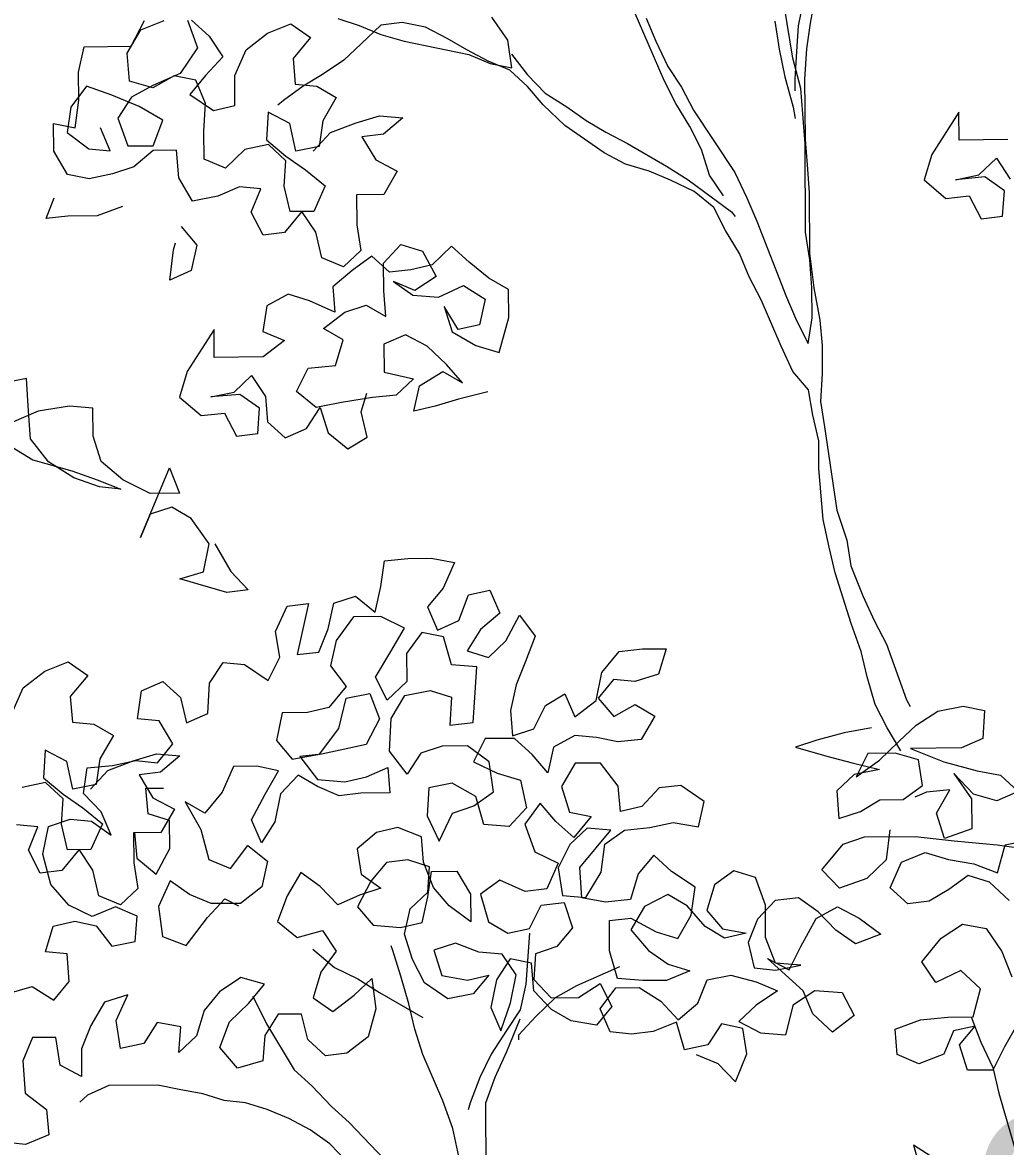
# Model space of a CAD drawing. Header units: millimetres. Extents: x 318905 to 439572, y -5133 to 105868.
# Drawn here: x 387636 to 388589, y 3398 to 4488 of the extents above; entities that cross this region are included whole.
import ezdxf

# ---------------------------------------------------------------- set-up
doc = ezdxf.new("R2010")
doc.units = ezdxf.units.MM
doc.header["$MEASUREMENT"] = 0
doc.layers.add('0_Stylo_No__98', color=154, linetype='Continuous', lineweight=0)
doc.layers.add('INTI_Agencement_Stylo_No__102', color=7, linetype='Continuous', lineweight=0, true_color=0xcccccc)
doc.styles.add('STYLE_GENERE_3', font='')
doc.styles.get('STYLE_GENERE_3').set_extended_font_data('Arial')

# ---------------------------------------------------------------- blocks, each defined once
blk = doc.blocks.new('arbre6[3]', base_point=(388660.4, -726.1))
at = {"layer": 'INTI_Agencement_Stylo_No__102', "linetype": 'Continuous'}
for p, q in [((388393.5, 4511.6), (388388, 4484.6)), ((388404.8, 4516.2), (388399.4, 4487)), ((388382.6, 4453.1), (388374.7, 4502.5)), ((387741.2, 4464.8), (387754.3, 4489.6)), ((387750.6, 4480.6), (387773.2, 4489.8)), ((387795.9, 4490), (387805.5, 4463.2)), ((387799.7, 4490.1), (387816.8, 4474.5)), ((387941.6, 4491.5), (387962.4, 4484.9)), ((388106.3, 4470.6), (388091, 4492.9)), ((388257.9, 4431.6), (388229, 4498.8)), ((388240.4, 4492.1), (388250, 4469.8)), ((387737.5, 4458), (387750.6, 4480.6)), ((387873.5, 4477.3), (387896.2, 4486.5)), ((387896.2, 4486.5), (387915.2, 4473.2)), ((387962.4, 4484.9), (387983.3, 4476.1)), ((387983.2, 4485.1), (387964.4, 4467)), ((388004, 4487.6), (387983.2, 4485.1)), ((388026.7, 4483.3), (388004, 4487.6)), ((388047.6, 4472.3), (388026.7, 4483.3)), ((388365.3, 4488.9), (388369.3, 4461.9)), ((388388, 4484.6), (388386.3, 4459.8)), ((388399.4, 4487), (388395.8, 4462.2)), ((387816.8, 4474.5), (387830.2, 4454.4)), ((387852.9, 4461.4), (387873.5, 4477.3)), ((387915.2, 4473.2), (387898.3, 4452.8)), ((387983.3, 4476.1), (388006, 4469.6)), ((388006, 4469.6), (388068.5, 4456.7)), ((388066.6, 4461.2), (388047.6, 4472.3)), ((388110.2, 4443.7), (388106.3, 4470.6)), ((388250, 4469.8), (388261.6, 4445.1)), ((387690.3, 4439.5), (387695.8, 4464.3)), ((387695.8, 4464.3), (387741.2, 4464.8)), ((387739.6, 4431), (387737.5, 4458)), ((387805.5, 4463.2), (387788.7, 4438.3)), ((387841.7, 4436.5), (387852.9, 4461.4)), ((387964.4, 4467), (387947.5, 4451.1)), ((388087.5, 4450.2), (388066.6, 4461.2)), ((388068.5, 4456.7), (388089.4, 4447.9)), ((388110.1, 4457.1), (388125.4, 4437.1)), ((388369.3, 4461.9), (388375.1, 4435)), ((388386.3, 4459.8), (388384.6, 4432.8)), ((388395.8, 4462.2), (388394.1, 4432.9)), ((387830.2, 4454.4), (387813.3, 4436.3)), ((387898.3, 4452.8), (387900.4, 4428.1)), ((387947.5, 4451.1), (387926.8, 4437.4)), ((388108.4, 4441.4), (388087.5, 4450.2)), ((388089.4, 4447.9), (388110.2, 4443.7)), ((388390.3, 4423.9), (388382.6, 4453.1)), ((387690.5, 4412.6), (387690.3, 4439.5)), ((387788.7, 4438.3), (387762.3, 4426.8)), ((387783, 4436), (387762.3, 4424.5)), ((387803.9, 4431.7), (387783, 4436)), ((387813.3, 4436.3), (387798.3, 4418.1)), ((387841.9, 4407.3), (387841.7, 4436.5)), ((387926.8, 4437.4), (387908, 4425.9)), ((388125.5, 4425.8), (388108.4, 4441.4)), ((388125.4, 4437.1), (388142.6, 4419.2)), ((388261.6, 4445.1), (388274.9, 4425)), ((388375.1, 4435), (388382.9, 4405.8)), ((387698, 4426.1), (387683, 4405.7)), ((387722.6, 4417.4), (387698, 4426.1)), ((387762.3, 4424.5), (387739.6, 4431)), ((387762.3, 4426.8), (387741.6, 4415.3)), ((387813.5, 4409.3), (387803.9, 4431.7)), ((387908, 4425.9), (387889.1, 4412.3)), ((387900.4, 4428.1), (387921.2, 4426.1)), ((387921.2, 4426.1), (387940.2, 4415)), ((388140.8, 4408), (388125.5, 4425.8)), ((388269.4, 4409.2), (388257.9, 4431.6)), ((388274.9, 4425), (388286.4, 4402.7)), ((388384.6, 4432.8), (388384.7, 4421.6)), ((388394.1, 4432.9), (388394.5, 4374.5)), ((387749.2, 4406.4), (387722.6, 4417.4)), ((387741.6, 4415.3), (387728.5, 4395)), ((387798.3, 4418.1), (387821.1, 4402.6)), ((387940.2, 4415), (387927.1, 4392.4)), ((388142.6, 4419.2), (388163.5, 4405.9)), ((388392.4, 4399.2), (388390.3, 4423.9)), ((387683, 4405.7), (387679.4, 4381)), ((387686.9, 4385.6), (387690.5, 4412.6)), ((387772, 4393.1), (387749.2, 4406.4)), ((387811.8, 4382.3), (387813.5, 4409.3)), ((387821.1, 4402.6), (387841.9, 4407.3)), ((387889.1, 4412.3), (387883.5, 4407.7)), ((388161.7, 4387.9), (388140.8, 4408)), ((388163.5, 4405.9), (388182.5, 4392.6)), ((388282.8, 4386.9), (388269.4, 4409.2)), ((388286.4, 4402.7), (388326.6, 4342.3)), ((388382.9, 4405.8), (388384.9, 4394.6)), ((387728.5, 4395), (387738.1, 4368.1)), ((387762.7, 4368.3), (387772, 4393.1)), ((387874.1, 4400.9), (387872.4, 4373.9)), ((387895, 4389.8), (387874.1, 4400.9)), ((387927.1, 4392.4), (387923.5, 4367.6)), ((387959.3, 4390.5), (387981.9, 4397.4)), ((387981.9, 4397.4), (388004.6, 4395.4)), ((388004.6, 4395.4), (387985.8, 4379.5)), ((388182.5, 4392.6), (388201.5, 4381.6)), ((388394.5, 4370), (388392.4, 4399.2)), ((388543.7, 4400.7), (388517.5, 4359.9)), ((388543.9, 4373.7), (388543.7, 4400.7)), ((387666.3, 4362.9), (387666.1, 4389.8)), ((387666.1, 4389.8), (387686.9, 4385.6)), ((387679.4, 4381), (387700.3, 4365.4)), ((387721.1, 4363.4), (387711.5, 4385.8)), ((387812, 4355.3), (387811.8, 4382.3)), ((387900.8, 4362.9), (387895, 4389.8)), ((387917.8, 4363.1), (387934.7, 4381.2)), ((387934.7, 4381.2), (387959.3, 4390.5)), ((388199.7, 4361.3), (388161.7, 4387.9)), ((388201.5, 4381.6), (388222.4, 4370.5)), ((388294.3, 4364.5), (388282.8, 4386.9)), ((387872.4, 4373.9), (387891.4, 4358.3)), ((387985.8, 4379.5), (387965, 4377)), ((387965, 4377), (387978.4, 4354.7)), ((388222.4, 4370.5), (388260.3, 4348.4)), ((388394.5, 4374.5), (388396.5, 4349.8)), ((388395.1, 4284.5), (388394.5, 4370)), ((388591.2, 4374.2), (388543.9, 4373.7)), ((387679.7, 4340.5), (387666.3, 4362.9)), ((387700.3, 4365.4), (387721.1, 4363.4)), ((387738.1, 4368.1), (387762.7, 4368.3)), ((387762.7, 4363.8), (387743.9, 4347.9)), ((387785.4, 4364), (387762.7, 4363.8)), ((387787.5, 4337.1), (387785.4, 4364)), ((387851.6, 4364.7), (387832.8, 4346.5)), ((387874.3, 4369.4), (387851.6, 4364.7)), ((387891.4, 4353.8), (387874.3, 4369.4)), ((387923.5, 4367.6), (387900.8, 4362.9)), ((388220.6, 4350.3), (388199.7, 4361.3)), ((388302, 4339.8), (388294.3, 4364.5)), ((388517.5, 4359.9), (388510.1, 4335.1)), ((387743.9, 4347.9), (387723.2, 4340.9)), ((387832.8, 4346.5), (387812, 4355.3)), ((387889.7, 4329.1), (387891.4, 4353.8)), ((387891.4, 4358.3), (387910.4, 4345)), ((387978.4, 4354.7), (387999.3, 4343.6)), ((388243.3, 4343.8), (388220.6, 4350.3)), ((388260.3, 4348.4), (388281.2, 4335.1)), ((388396.5, 4349.8), (388398.6, 4322.8)), ((388563.1, 4340.1), (388580, 4356.1)), ((388580, 4356.1), (388593.4, 4335.9)), ((387700.5, 4336.2), (387679.7, 4340.5)), ((387723.2, 4340.9), (387700.5, 4336.2)), ((387800.9, 4314.7), (387787.5, 4337.1)), ((387910.4, 4345), (387929.4, 4329.5)), ((387999.3, 4343.6), (387986.2, 4321)), ((388264.2, 4335), (388243.3, 4343.8)), ((388315.4, 4319.7), (388302, 4339.8)), ((388326.6, 4342.3), (388338.1, 4317.7)), ((388540.4, 4335.4), (388563.1, 4340.1)), ((388568.8, 4338), (388540.4, 4335.4)), ((388587.8, 4324.6), (388568.8, 4338)), ((387846.2, 4328.6), (387825.5, 4319.4)), ((387867, 4326.6), (387846.2, 4328.6)), ((387857.7, 4304), (387867, 4326.6)), ((387895.6, 4304.4), (387889.7, 4329.1)), ((387929.4, 4329.5), (387918.3, 4304.6)), ((388287, 4324), (388264.2, 4335)), ((388281.2, 4335.1), (388323.1, 4304.1)), ((388510.1, 4335.1), (388531.1, 4317.3)), ((387659.1, 4297.6), (387666.6, 4317.9)), ((387825.5, 4319.4), (387800.9, 4314.7)), ((387986.2, 4321), (387959.8, 4320.8)), ((387959.8, 4320.8), (387960, 4291.5)), ((388306, 4308.4), (388287, 4324)), ((388338.1, 4317.7), (388347.7, 4295.3)), ((388398.6, 4322.8), (388399, 4264.3)), ((388531.1, 4317.3), (388553.7, 4319.8)), ((388553.7, 4319.8), (388565.3, 4297.4)), ((388586, 4299.9), (388587.8, 4324.6)), ((387732.8, 4309.5), (387708.3, 4300.3)), ((387906.9, 4304.5), (387890, 4284.1)), ((387918.3, 4304.6), (387895.6, 4304.4)), ((387920.3, 4284.4), (387906.9, 4304.5)), ((388317.5, 4286), (388306, 4308.4)), ((388323.1, 4304.1), (388326.9, 4299.6)), ((387679.9, 4300), (387659.1, 4297.6)), ((387708.3, 4300.3), (387679.9, 4300)), ((387869.2, 4281.7), (387857.7, 4304)), ((388347.7, 4295.3), (388376.6, 4221.4)), ((388565.3, 4297.4), (388586, 4299.9)), ((387789.7, 4289.9), (387805, 4272)), ((387890, 4284.1), (387869.2, 4281.7)), ((387926.1, 4259.7), (387920.3, 4284.4)), ((387960, 4291.5), (387963.9, 4266.8)), ((388330.9, 4263.7), (388317.5, 4286)), ((388399.1, 4257.6), (388395.1, 4284.5)), ((387782.3, 4267.3), (387784.2, 4274.1)), ((387805, 4272), (387799.5, 4247.2)), ((387985.9, 4254.6), (388002.8, 4272.7)), ((388002.8, 4272.7), (388023.6, 4266.2)), ((387778.7, 4238), (387782.3, 4267.3)), ((387963.9, 4266.8), (387947, 4250.9)), ((387974.5, 4261.2), (387955.7, 4247.5)), ((387991.6, 4245.6), (387974.5, 4261.2)), ((388023.6, 4266.2), (388037.1, 4241.6)), ((388052, 4271), (388033.2, 4252.8)), ((388069.1, 4255.4), (388052, 4271)), ((388340.5, 4241.3), (388330.9, 4263.7)), ((388399, 4264.3), (388403, 4230.7)), ((387947, 4250.9), (387926.1, 4259.7)), ((387986.1, 4227.6), (387985.9, 4254.6)), ((388033.2, 4252.8), (388012.4, 4248.1)), ((388088.1, 4239.8), (388069.1, 4255.4)), ((388401.1, 4230.6), (388399.1, 4257.6)), ((387799.5, 4247.2), (387778.7, 4238)), ((387955.7, 4247.5), (387936.9, 4231.6)), ((388012.4, 4248.1), (387991.6, 4245.6)), ((388037.1, 4241.6), (388016.3, 4227.9)), ((388107.1, 4228.8), (388088.1, 4239.8)), ((388352, 4218.9), (388340.5, 4241.3)), ((387936.9, 4231.6), (387938.9, 4206.9)), ((388016.3, 4227.9), (387995.5, 4236.7)), ((387995.5, 4236.7), (388014.5, 4223.4)), ((388039.1, 4221.4), (388063.6, 4232.9)), ((388063.6, 4232.9), (388084.5, 4219.6)), ((388107.3, 4201.8), (388107.1, 4228.8)), ((388401.3, 4201.4), (388401.1, 4230.6)), ((388403, 4230.7), (388408.9, 4199.2)), ((387893.4, 4224.4), (387872.7, 4213)), ((387914.3, 4217.9), (387893.4, 4224.4)), ((387938.9, 4206.9), (387914.3, 4217.9)), ((387988.1, 4202.9), (387986.1, 4227.6)), ((388014.5, 4223.4), (388039.1, 4221.4)), ((388084.5, 4219.6), (388079, 4194.8)), ((388371.3, 4174.1), (388352, 4218.9)), ((388376.6, 4221.4), (388386.2, 4199)), ((387872.7, 4213), (387869.1, 4188.2)), ((387927.7, 4191.1), (387948.4, 4207)), ((387948.4, 4207), (387969.1, 4213.9)), ((387969.1, 4213.9), (387988.1, 4202.9)), ((388058.2, 4190.1), (388044.8, 4212.4)), ((388044.8, 4212.4), (388052.6, 4187.8)), ((388098.1, 4168), (388107.3, 4201.8)), ((388386.2, 4199), (388397.7, 4176.6)), ((388397.7, 4176.6), (388401.3, 4201.4)), ((388408.9, 4199.2), (388411, 4174.5)), ((387821.8, 4190), (387795.6, 4149.3)), ((387821.9, 4163), (387821.8, 4190)), ((387869.1, 4188.2), (387889.9, 4179.4)), ((387946.7, 4180), (387927.7, 4191.1)), ((388007.2, 4185.1), (387986.4, 4175.9)), ((388028.1, 4174), (388007.2, 4185.1)), ((388052.6, 4187.8), (388075.4, 4174.5)), ((388079, 4194.8), (388058.2, 4190.1)), ((387889.9, 4179.4), (387869.2, 4163.5)), ((387939.3, 4155.2), (387946.7, 4180)), ((387986.4, 4175.9), (387986.6, 4148.9)), ((388047.1, 4156.2), (388028.1, 4174)), ((388075.4, 4174.5), (388098.1, 4168)), ((388382.8, 4149.5), (388371.3, 4174.1)), ((388411, 4174.5), (388411.2, 4147.5)), ((387869.2, 4163.5), (387821.9, 4163)), ((387901.6, 4130.1), (387912.8, 4152.7)), ((387912.8, 4152.7), (387939.3, 4155.2)), ((388062.4, 4138.4), (388047.1, 4156.2)), ((387639.8, 4142.5), (387615.2, 4137.8)), ((387641.9, 4111.1), (387639.8, 4142.5)), ((387795.6, 4149.3), (387788.2, 4124.5)), ((387841.1, 4129.5), (387858, 4145.4)), ((387858, 4145.4), (387871.4, 4125.3)), ((387986.6, 4148.9), (388015, 4142.4)), ((388015, 4142.4), (387998.1, 4126.5)), ((388020.8, 4135.7), (388043.4, 4149.5)), ((388043.4, 4149.5), (388062.4, 4138.4)), ((388398, 4131.7), (388382.8, 4149.5)), ((388411.2, 4147.5), (388409.5, 4120.5)), ((387920.6, 4114.5), (387901.6, 4130.1)), ((388015.3, 4111), (388020.8, 4135.7)), ((388402, 4107), (388398, 4131.7)), ((387788.2, 4124.5), (387809.1, 4106.7)), ((387818.4, 4124.8), (387841.1, 4129.5)), ((387846.8, 4127.3), (387818.4, 4124.8)), ((387865.8, 4114), (387846.8, 4127.3)), ((387871.4, 4125.3), (387873.5, 4100.6)), ((387945.2, 4119.3), (387920.6, 4114.5)), ((387975.4, 4124.1), (387945.2, 4119.3)), ((387964.2, 4110.5), (387969.7, 4128.5)), ((387998.1, 4126.5), (387975.4, 4124.1)), ((388058.7, 4122.6), (388036, 4115.7)), ((388087, 4129.6), (388058.7, 4122.6)), ((388409.5, 4120.5), (388413.4, 4095.8)), ((387651.3, 4111.1), (387624.9, 4099.6)), ((387643.9, 4084.1), (387641.9, 4111.1)), ((387681.6, 4115.9), (387651.3, 4111.1)), ((387704.3, 4113.9), (387681.6, 4115.9)), ((387704.5, 4086.9), (387704.3, 4113.9)), ((387809.1, 4106.7), (387831.8, 4109.2)), ((387831.8, 4109.2), (387843.3, 4086.8)), ((387864.1, 4089.2), (387865.8, 4114)), ((387911.3, 4094.2), (387924.4, 4114.6)), ((387924.4, 4114.6), (387932.2, 4089.9)), ((387970, 4085.8), (387964.2, 4110.5)), ((388036, 4115.7), (388015.3, 4111)), ((387873.5, 4100.6), (387890.6, 4085)), ((388407.8, 4082.3), (388402, 4107)), ((387606.1, 4088.2), (387646, 4063.9)), ((387712.2, 4062.3), (387704.5, 4086.9)), ((387843.3, 4086.8), (387864.1, 4089.2)), ((387890.6, 4085), (387911.3, 4094.2)), ((387932.2, 4089.9), (387951.2, 4074.4)), ((388413.4, 4095.8), (388425.3, 4015)), ((387661.1, 4061.8), (387643.9, 4084.1)), ((387951.2, 4074.4), (387970, 4085.8)), ((388408, 4055.3), (388407.8, 4082.3)), ((387646, 4063.9), (387683.9, 4053)), ((387685.8, 4046.3), (387661.1, 4061.8)), ((387733.1, 4044.5), (387712.2, 4062.3)), ((387750.5, 3988.4), (387778.4, 4056.2)), ((387778.4, 4056.2), (387788.1, 4031.5)), ((388412.2, 4005.9), (388408, 4055.3)), ((387683.9, 4053), (387708.5, 4044.3)), ((387710.5, 4037.5), (387685.8, 4046.3)), ((387708.5, 4044.3), (387731.3, 4035.5)), ((387759.7, 4031.3), (387733.1, 4044.5)), ((387731.3, 4035.5), (387710.5, 4037.5)), ((387788.1, 4031.5), (387759.7, 4031.3)), ((387759.8, 4011), (387750.5, 3988.4)), ((387780.6, 4018), (387759.8, 4011)), ((387799.6, 4006.9), (387780.6, 4018)), ((388425.3, 4015), (388435, 3985.9)), ((387816.8, 3982.3), (387799.6, 4006.9)), ((388418, 3979), (388412.2, 4005.9)), ((387811.3, 3955.3), (387816.8, 3982.3)), ((387822.5, 3982.4), (387837.8, 3955.6)), ((388423.9, 3954.3), (388418, 3979)), ((388435, 3985.9), (388438.9, 3961.2)), ((387986.8, 3965.8), (388009.5, 3968.2)), ((388009.5, 3968.2), (388032.2, 3968.4)), ((388032.2, 3968.4), (388054.9, 3964.2)), ((387837.8, 3955.6), (387854.9, 3937.8)), ((387983.2, 3941), (387986.8, 3965.8)), ((388054.9, 3964.2), (388043.7, 3939.3)), ((388438.9, 3961.2), (388450.5, 3932.1)), ((387788.6, 3948.3), (387811.3, 3955.3)), ((387834.1, 3935.3), (387788.6, 3948.3)), ((388439.3, 3905), (388423.9, 3954.3)), ((387854.9, 3937.8), (387834.1, 3935.3)), ((387977.7, 3916.2), (387983.2, 3941)), ((388043.7, 3939.3), (388028.7, 3921.2)), ((388068.4, 3932.8), (388089.1, 3937.5)), ((388089.1, 3937.5), (388098.8, 3915.1)), ((387892.5, 3922.1), (387913.3, 3924.6)), ((387913.3, 3924.6), (387902.3, 3875)), ((387932.4, 3900), (387937.9, 3924.8)), ((387937.9, 3924.8), (387958.7, 3931.7)), ((387958.7, 3931.7), (387977.7, 3916.2)), ((388059.1, 3908), (388068.4, 3932.8)), ((388450.5, 3932.1), (388462, 3907.4)), ((387881.3, 3897.3), (387892.5, 3922.1)), ((388028.7, 3921.2), (388038.3, 3898.8)), ((388098.8, 3915.1), (388080, 3899.2)), ((388104.6, 3888.2), (388117.7, 3913.1)), ((388117.7, 3913.1), (388133, 3893)), ((387956.9, 3911.5), (387940, 3888.8)), ((387983.4, 3911.8), (387956.9, 3911.5)), ((388006.2, 3900.7), (387983.4, 3911.8)), ((388038.3, 3898.8), (388059.1, 3908)), ((388449, 3878.1), (388439.3, 3905)), ((388462, 3907.4), (388473.5, 3885.1)), ((387885.3, 3872.6), (387881.3, 3897.3)), ((387923.1, 3877.4), (387932.4, 3900)), ((387993.1, 3878.1), (388006.2, 3900.7)), ((388023.2, 3896.4), (388008.2, 3876)), ((388044.1, 3892.1), (388023.2, 3896.4)), ((388051.8, 3865.2), (388044.1, 3892.1)), ((388080, 3899.2), (388066.9, 3878.8)), ((388133, 3893), (388123.7, 3868.2)), ((387940, 3888.8), (387934.5, 3864.1)), ((388087.7, 3872.3), (388104.6, 3888.2)), ((388214.4, 3878), (388237.1, 3880.5)), ((388237.1, 3880.5), (388259.8, 3880.7)), ((388259.8, 3880.7), (388252.4, 3855.9)), ((388473.5, 3885.1), (388492.8, 3831.3)), ((387874.1, 3850), (387885.3, 3872.6)), ((387902.3, 3875), (387923.1, 3877.4)), ((387978.1, 3853.2), (387993.1, 3878.1)), ((388008.2, 3876), (388008.4, 3849)), ((388066.9, 3878.8), (388087.7, 3872.3)), ((388197.5, 3857.6), (388214.4, 3878)), ((388454.8, 3853.4), (388449, 3878.1)), ((387636.8, 3842.9), (387657.5, 3858.8)), ((387657.5, 3858.8), (387680.2, 3868)), ((387680.2, 3868), (387699.2, 3854.7)), ((387817.4, 3847.2), (387830.5, 3867.5)), ((387830.5, 3867.5), (387851.3, 3865.5)), ((387851.3, 3865.5), (387874.1, 3850)), ((387934.5, 3864.1), (387949.8, 3844)), ((388076.4, 3863.2), (388051.8, 3865.2)), ((388074.7, 3838.4), (388076.4, 3863.2)), ((388123.7, 3868.2), (388114.4, 3845.6)), ((388192, 3830.6), (388197.5, 3857.6)), ((387699.2, 3854.7), (387682.3, 3834.3)), ((387751.2, 3839.8), (387772, 3849)), ((387772, 3849), (387789.1, 3833.4)), ((387815.7, 3817.9), (387817.4, 3847.2)), ((387989.6, 3830.9), (387978.1, 3853.2)), ((388008.4, 3849), (387989.6, 3830.9)), ((388208.9, 3851), (388193.9, 3832.9)), ((388229.7, 3849), (388208.9, 3851)), ((388252.4, 3855.9), (388229.7, 3849)), ((388462.6, 3826.5), (388454.8, 3853.4)), ((387625.7, 3818), (387636.8, 3842.9)), ((387747.6, 3812.8), (387751.2, 3839.8)), ((387949.8, 3844), (387932.9, 3823.6)), ((387949.9, 3832.7), (387972.6, 3837.4)), ((387972.6, 3837.4), (387982.2, 3812.8)), ((387993.5, 3812.9), (388006.6, 3835.5)), ((388006.6, 3835.5), (388031.2, 3840.3)), ((388031.2, 3840.3), (388052, 3833.7)), ((388073, 3809.2), (388074.7, 3838.4)), ((388114.4, 3845.6), (388108.9, 3820.8)), ((388142.9, 3825.6), (388161.7, 3837)), ((388161.7, 3837), (388171.3, 3814.7)), ((387682.3, 3834.3), (387684.4, 3809.6)), ((387789.1, 3833.4), (387794.9, 3808.7)), ((387942.5, 3803.4), (387949.9, 3832.7)), ((388052, 3833.7), (388050.3, 3806.7)), ((388131.7, 3803), (388142.9, 3825.6)), ((388171.3, 3814.7), (388192, 3830.6)), ((388193.9, 3832.9), (388209.2, 3815)), ((388209.2, 3815), (388229.9, 3826.5)), ((388229.9, 3826.5), (388248.9, 3815.4)), ((388474.1, 3804.1), (388462.6, 3826.5)), ((388492.8, 3831.3), (388496.6, 3824.6)), ((388523.2, 3820.3), (388547.7, 3825.1)), ((388547.7, 3825.1), (388568.5, 3820.8)), ((387794.9, 3808.7), (387815.7, 3817.9)), ((387887.6, 3818.6), (387882.1, 3791.6)), ((387912.2, 3818.9), (387887.6, 3818.6)), ((387932.9, 3823.6), (387912.2, 3818.9)), ((388108.9, 3820.8), (388110.9, 3796.1)), ((388248.9, 3815.4), (388235.8, 3792.8)), ((388502.4, 3806.6), (388523.2, 3820.3)), ((388568.5, 3820.8), (388566.8, 3793.8)), ((387684.4, 3809.6), (387705.2, 3807.6)), ((387705.2, 3807.6), (387724.2, 3796.5)), ((387768.4, 3810.7), (387747.6, 3812.8)), ((387781.8, 3788.4), (387768.4, 3810.7)), ((387923.8, 3778.5), (387942.5, 3803.4)), ((387982.2, 3812.8), (387969.1, 3787.9)), ((387991.9, 3781.4), (387993.5, 3812.9)), ((388050.3, 3806.7), (388073, 3809.2)), ((388110.9, 3796.1), (388131.7, 3803)), ((388458.9, 3804), (388432.5, 3799.2)), ((388487.5, 3781.8), (388474.1, 3804.1)), ((388485.5, 3790.7), (388502.4, 3806.6)), ((387724.2, 3796.5), (387711.1, 3773.9)), ((388084.5, 3793.6), (388073.3, 3771)), ((388112.8, 3793.8), (388084.5, 3793.6)), ((388130, 3778.3), (388112.8, 3793.8)), ((388171.5, 3796.7), (388150.7, 3785.2)), ((388192.3, 3794.6), (388171.5, 3796.7)), ((388213.1, 3790.3), (388192.3, 3794.6)), ((388235.8, 3792.8), (388213.1, 3790.3)), ((388406.1, 3792.2), (388385.3, 3785.3)), ((388432.5, 3799.2), (388406.1, 3792.2)), ((388566.8, 3793.8), (388546.1, 3784.6)), ((387658.1, 3782.4), (387656.4, 3755.4)), ((387679, 3771.3), (387658.1, 3782.4)), ((387766.8, 3770.2), (387781.8, 3788.4)), ((387882.1, 3791.6), (387897.3, 3773.7)), ((387948.3, 3783.2), (387925.7, 3778.5)), ((387969.1, 3787.9), (387948.3, 3783.2)), ((388009, 3759.1), (387991.9, 3781.4)), ((388042.9, 3786.4), (388022.1, 3779.5)), ((388067.5, 3786.7), (388042.9, 3786.4)), ((388088.4, 3771.1), (388067.5, 3786.7)), ((388150.7, 3785.2), (388145.2, 3760.4)), ((388385.3, 3785.3), (388415.6, 3776.6)), ((388466.7, 3772.6), (388485.5, 3790.7)), ((388546.1, 3784.6), (388496.9, 3784.1)), ((388496.9, 3784.1), (388529.2, 3770.9)), ((387684.8, 3744.4), (387679, 3771.3)), ((387711.1, 3773.9), (387707.5, 3749.1)), ((387718.7, 3762.7), (387743.3, 3771.9)), ((387723.3, 3767.6), (387746, 3772.3)), ((387743.3, 3771.9), (387765.9, 3778.9)), ((387746, 3772.3), (387766.8, 3770.2)), ((387765.9, 3778.9), (387788.6, 3776.9)), ((387788.6, 3776.9), (387769.8, 3761)), ((387897.3, 3773.7), (387923.8, 3778.5)), ((387925.7, 3778.5), (387904.9, 3776.1)), ((387904.9, 3776.1), (387922.1, 3753.8)), ((388022.1, 3779.5), (388009, 3759.1)), ((388073.3, 3771), (388096.1, 3760)), ((388092.4, 3741.9), (388088.4, 3771.1)), ((388145.2, 3760.4), (388130, 3778.3)), ((388415.6, 3776.6), (388440.3, 3770.1)), ((388455.3, 3779.2), (388444.1, 3756.6)), ((388444.1, 3756.6), (388466.7, 3772.6)), ((388481.8, 3779.5), (388455.3, 3779.2)), ((388504.6, 3772.9), (388481.8, 3779.5)), ((388508.5, 3748.2), (388504.6, 3772.9)), ((388529.2, 3770.9), (388561.4, 3762.3)), ((387695.2, 3740.3), (387698.8, 3765.1)), ((387698.8, 3765.1), (387723.3, 3767.6)), ((387701.8, 3744.6), (387718.7, 3762.7)), ((387769.8, 3761), (387749, 3758.5)), ((387840.6, 3766.5), (387829.5, 3741.6)), ((387863.3, 3766.7), (387840.6, 3766.5)), ((387884.2, 3762.4), (387863.3, 3766.7)), ((387871.1, 3739.8), (387884.2, 3762.4)), ((387969.3, 3756.5), (387990.1, 3765.7)), ((387990.1, 3765.7), (387992.1, 3740.9)), ((388096.1, 3760), (388118.8, 3753.4)), ((388171.7, 3769.7), (388158.6, 3747.1)), ((388196.2, 3769.9), (388171.7, 3769.7)), ((388213.4, 3747.6), (388196.2, 3769.9)), ((388440.3, 3770.1), (388466.8, 3763.6)), ((388466.8, 3763.6), (388442.2, 3758.8)), ((388557.8, 3739.7), (388538.7, 3759.8)), ((388538.7, 3759.8), (388555.9, 3735.2)), ((388561.4, 3762.3), (388584.1, 3758)), ((387658.3, 3750.9), (387635.6, 3746.2)), ((387656.4, 3755.4), (387675.4, 3739.8)), ((387675.4, 3735.3), (387658.3, 3750.9)), ((387707.5, 3749.1), (387684.8, 3744.4)), ((387749, 3758.5), (387762.4, 3736.2)), ((387903.1, 3758.1), (387886.2, 3739.9)), ((387922.1, 3747), (387903.1, 3758.1)), ((387922.1, 3753.8), (387948.6, 3751.8)), ((387948.6, 3751.8), (387969.3, 3756.5)), ((388052.6, 3750.5), (388029.9, 3745.8)), ((388075.4, 3737.3), (388052.6, 3750.5)), ((388118.8, 3753.4), (388124.7, 3726.5)), ((388442.2, 3758.8), (388425.3, 3742.9)), ((388584.1, 3758), (388601.2, 3742.4)), ((387675.4, 3739.8), (387694.4, 3726.5)), ((387712.3, 3722.5), (387695.2, 3740.3)), ((387755.7, 3745.4), (387772.7, 3745.5)), ((387757.7, 3720.7), (387755.7, 3745.4)), ((387829.5, 3741.6), (387812.6, 3721.2)), ((387858, 3714.9), (387871.1, 3739.8)), ((387886.2, 3739.9), (387880.7, 3712.9)), ((387943, 3738.2), (387922.1, 3747)), ((387963.8, 3740.7), (387943, 3738.2)), ((387992.1, 3740.9), (387963.8, 3740.7)), ((388029.9, 3745.8), (388028.2, 3718.8)), ((388073.6, 3728.3), (388092.4, 3741.9)), ((388158.6, 3747.1), (388166.3, 3722.4)), ((388215.5, 3722.9), (388213.4, 3747.6)), ((388253.2, 3745.7), (388236.3, 3727.6)), ((388274, 3748.2), (388253.2, 3745.7)), ((388296.8, 3732.7), (388274, 3748.2)), ((388425.3, 3742.9), (388427.4, 3716)), ((388489.7, 3734.6), (388508.5, 3748.2)), ((388512.3, 3741.5), (388501, 3736.9)), ((388535, 3744), (388512.3, 3741.5)), ((388521.9, 3721.4), (388535, 3744)), ((388580.5, 3733.2), (388557.8, 3739.7)), ((388601.2, 3742.4), (388580.5, 3733.2)), ((387673.7, 3710.6), (387675.4, 3735.3)), ((387762.4, 3736.2), (387783.3, 3725.1)), ((387812.6, 3721.2), (387793.6, 3732.3)), ((387793.6, 3732.3), (387808.9, 3705.4)), ((388052.8, 3721.3), (388073.6, 3728.3)), ((388083.2, 3710.4), (388075.4, 3737.3)), ((388137.9, 3731.1), (388122.9, 3710.7)), ((388153.1, 3713.3), (388137.9, 3731.1)), ((388236.3, 3727.6), (388215.5, 3722.9)), ((388291.3, 3707.9), (388296.8, 3732.7)), ((388448.2, 3722.9), (388467, 3734.3)), ((388467, 3734.3), (388489.7, 3734.6)), ((388555.9, 3735.2), (388556.1, 3706)), ((387694.4, 3726.5), (387713.4, 3710.9)), ((387721.9, 3700.1), (387712.3, 3722.5)), ((387778.6, 3714.1), (387757.7, 3720.7)), ((387783.3, 3725.1), (387770.2, 3702.5)), ((388028.2, 3718.8), (388039.8, 3694.2)), ((388039.8, 3694.2), (388052.8, 3721.3)), ((388124.7, 3726.5), (388107.8, 3708.3)), ((388166.3, 3722.4), (388187.1, 3718.1)), ((388187.1, 3718.1), (388170.3, 3697.7)), ((388427.4, 3716), (388448.2, 3722.9)), ((388529.7, 3696.7), (388521.9, 3721.4)), ((387651, 3708.1), (387630.2, 3710.1)), ((387641.7, 3685.5), (387651, 3708.1)), ((387655.8, 3681.4), (387661.3, 3708.5)), ((387661.3, 3708.5), (387682.1, 3715.4)), ((387679.5, 3685.9), (387673.7, 3710.6)), ((387682.1, 3715.4), (387702.9, 3713.4)), ((387713.4, 3710.9), (387702.2, 3686.1)), ((387702.9, 3713.4), (387721.9, 3700.1)), ((387778.8, 3687.1), (387778.6, 3714.1)), ((387808.9, 3705.4), (387816.7, 3676.3)), ((387867.6, 3692.5), (387858, 3714.9)), ((387880.7, 3712.9), (387867.6, 3692.5)), ((387999.9, 3707.3), (387979.2, 3702.6)), ((388022.7, 3698.5), (387999.9, 3707.3)), ((388107.8, 3708.3), (388083.2, 3710.4)), ((388122.9, 3710.7), (388132.5, 3683.9)), ((388170.3, 3697.7), (388153.1, 3713.3)), ((388183.4, 3706.8), (388166.5, 3690.9)), ((388176.1, 3668.5), (388206.2, 3704.8)), ((388206.2, 3704.8), (388183.4, 3706.8)), ((388200.6, 3691.3), (388219.4, 3704.9)), ((388219.4, 3704.9), (388244, 3707.4)), ((388244, 3707.4), (388266.6, 3712.2)), ((388266.6, 3712.2), (388291.3, 3707.9)), ((388476.7, 3705.2), (388473.1, 3675.9)), ((388556.1, 3706), (388529.7, 3696.7)), ((387770.2, 3702.5), (387743.7, 3702.2)), ((387743.7, 3702.2), (387744, 3673)), ((387744.6, 3702.6), (387746.7, 3677.8)), ((387979.2, 3702.6), (387960.4, 3686.7)), ((388024.8, 3673.8), (388022.7, 3698.5)), ((388431.4, 3691.3), (388452.1, 3698.2)), ((388452.1, 3698.2), (388501.3, 3698.7)), ((388501.3, 3698.7), (388539.2, 3694.6)), ((388539.2, 3694.6), (388580.8, 3690.5)), ((388588.4, 3690.6), (388612.9, 3695.3)), ((387653.2, 3663.1), (387641.7, 3685.5)), ((387690.9, 3686), (387674, 3665.6)), ((387702.2, 3686.1), (387679.5, 3685.9)), ((387704.3, 3665.9), (387690.9, 3686)), ((387765.7, 3662.3), (387778.8, 3687.1)), ((387837.5, 3667.5), (387854.4, 3690.1)), ((387854.4, 3690.1), (387873.4, 3674.6)), ((387960.4, 3686.7), (387964.3, 3662)), ((388132.5, 3683.9), (388155.3, 3672.8)), ((388166.5, 3690.9), (388155.3, 3668.3)), ((388197, 3664.2), (388200.6, 3691.3)), ((388410.7, 3666.3), (388431.4, 3691.3)), ((388488.2, 3673.8), (388510.9, 3683.1)), ((388510.9, 3683.1), (388533.6, 3676.5)), ((388580.8, 3690.5), (388626.2, 3684.2)), ((388581, 3663.5), (388588.4, 3690.6)), ((387663.6, 3652.3), (387655.8, 3681.4)), ((387744, 3673), (387747.9, 3648.3)), ((387746.7, 3677.8), (387765.7, 3662.3)), ((387816.7, 3676.3), (387837.5, 3667.5)), ((387873.4, 3674.6), (387867.9, 3649.8)), ((387988.8, 3673.5), (387973.8, 3655.3)), ((388009.6, 3675.9), (387988.8, 3673.5)), ((388030.5, 3669.4), (388009.6, 3675.9)), ((388034.4, 3649.2), (388024.8, 3673.8)), ((388155.3, 3672.8), (388144.1, 3648)), ((388247.9, 3680.5), (388232.9, 3662.4)), ((388265.1, 3664.9), (388247.9, 3680.5)), ((388473.1, 3675.9), (388454.3, 3657.8)), ((388477, 3649), (388488.2, 3673.8)), ((388533.6, 3676.5), (388558.2, 3672.3)), ((388558.2, 3672.3), (388581, 3663.5)), ((387674, 3665.6), (387653.2, 3663.1)), ((387710.1, 3641.2), (387704.3, 3665.9)), ((387905.7, 3663.7), (387892.6, 3641)), ((387924.7, 3650.3), (387905.7, 3663.7)), ((387964.3, 3662), (387983.3, 3648.7)), ((388028.8, 3644.6), (388030.5, 3669.4)), ((388028.8, 3640.1), (388032.4, 3664.9)), ((388032.4, 3664.9), (388057, 3665.1)), ((388057, 3665.1), (388070.4, 3642.8)), ((388155.3, 3668.3), (388159.3, 3641.4)), ((388178.2, 3639.3), (388176.1, 3668.5)), ((388182, 3639.4), (388197, 3664.2)), ((388232.9, 3662.4), (388225.5, 3637.5)), ((388287.9, 3649.4), (388265.1, 3664.9)), ((388325.6, 3665.5), (388306.8, 3651.8)), ((388346.5, 3659), (388325.6, 3665.5)), ((388427.9, 3648.5), (388410.7, 3666.3)), ((387680.8, 3632.2), (387663.6, 3652.3)), ((387779, 3655.7), (387767.8, 3630.8)), ((387798, 3642.4), (387779, 3655.7)), ((387941.8, 3632.5), (387924.7, 3650.3)), ((387973.8, 3655.3), (387960.7, 3630.5)), ((388098.7, 3656.5), (388079.8, 3642.9)), ((388123.3, 3645.5), (388098.7, 3656.5)), ((388306.8, 3651.8), (388299.4, 3627)), ((388356.1, 3632.1), (388346.5, 3659)), ((388454.3, 3657.8), (388427.9, 3648.5)), ((388552.6, 3661), (388533.8, 3647.3)), ((388573.5, 3654.4), (388552.6, 3661)), ((388592.5, 3636.6), (388573.5, 3654.4)), ((387731, 3632.4), (387710.1, 3641.2)), ((387747.9, 3648.3), (387731, 3632.4)), ((387818.9, 3633.6), (387798, 3642.4)), ((387867.9, 3649.8), (387847.2, 3633.8)), ((387892.6, 3641), (387883.3, 3616.2)), ((387962.6, 3641.7), (387941.8, 3632.5)), ((387983.3, 3648.7), (387962.6, 3641.7)), ((388011.8, 3628.7), (388028.8, 3644.6)), ((388023.3, 3615.3), (388028.8, 3640.1)), ((388049.7, 3631.3), (388034.4, 3649.2)), ((388070.4, 3642.8), (388070.6, 3615.8)), ((388079.8, 3642.9), (388087.6, 3616)), ((388144.1, 3648), (388123.3, 3645.5)), ((388159.3, 3641.4), (388182, 3639.4)), ((388261.4, 3642.4), (388238.8, 3630.9)), ((388280.4, 3631.3), (388261.4, 3642.4)), ((388284.3, 3622.4), (388287.9, 3649.4)), ((388494.2, 3633.4), (388477, 3649)), ((388533.8, 3647.3), (388515, 3635.9)), ((387703.5, 3621.2), (387680.8, 3632.2)), ((387726.2, 3630.4), (387703.5, 3621.2)), ((387747.1, 3621.6), (387726.2, 3630.4)), ((387767.8, 3630.8), (387771.8, 3601.6)), ((387815.2, 3620), (387832.1, 3638.2)), ((387847.2, 3633.8), (387818.9, 3633.6)), ((387832.1, 3638.2), (387845.3, 3631.6)), ((387960.7, 3630.5), (387976, 3612.6)), ((388006.3, 3603.9), (388011.8, 3628.7)), ((388070.6, 3615.8), (388049.7, 3631.3)), ((388127.4, 3609.6), (388138.6, 3632.2)), ((388138.6, 3632.2), (388161.2, 3634.7)), ((388161.2, 3634.7), (388169, 3610)), ((388201, 3635.1), (388178.2, 3639.3)), ((388225.5, 3637.5), (388201, 3635.1)), ((388238.8, 3630.9), (388225.7, 3608.3)), ((388297.6, 3611.3), (388280.4, 3631.3)), ((388365.5, 3636.7), (388348.6, 3618.5)), ((388356.3, 3600.6), (388356.1, 3632.1)), ((388388.2, 3639.1), (388365.5, 3636.7)), ((388407.2, 3625.8), (388388.2, 3639.1)), ((388405.4, 3619.1), (388426.1, 3630.5)), ((388426.1, 3630.5), (388447, 3619.5)), ((388515, 3635.9), (388494.2, 3633.4)), ((387745.3, 3596.9), (387747.1, 3621.6)), ((387794.5, 3592.9), (387815.2, 3620)), ((388204.9, 3617.1), (388225.7, 3619.6)), ((388225.7, 3619.6), (388250.3, 3606.3)), ((388271.2, 3599.8), (388284.3, 3622.4)), ((388299.4, 3627), (388314.6, 3609.2)), ((388348.6, 3618.5), (388339.3, 3595.9)), ((388390.4, 3591.9), (388405.4, 3619.1)), ((388424.4, 3608), (388407.2, 3625.8)), ((388447, 3619.5), (388467.9, 3603.9)), ((387658.4, 3587), (387665.8, 3611.8)), ((387665.8, 3611.8), (387686.6, 3616.5)), ((387686.6, 3616.5), (387707.4, 3612.2)), ((387707.4, 3612.2), (387722.7, 3592.2)), ((387883.3, 3616.2), (387902.3, 3600.7)), ((387902.3, 3600.7), (387926.9, 3607.6)), ((387926.9, 3607.6), (387940.2, 3587.5)), ((387976, 3612.6), (388002.5, 3610.6)), ((388002.5, 3610.6), (388023.3, 3615.3)), ((388087.6, 3616), (388106.6, 3604.9)), ((388106.6, 3604.9), (388127.4, 3609.6)), ((388169, 3610), (388154, 3591.9)), ((388205.1, 3587.9), (388204.9, 3617.1)), ((388225.7, 3608.3), (388242.9, 3588.2)), ((388316.6, 3600.2), (388297.6, 3611.3)), ((388314.6, 3609.2), (388337.4, 3604.9)), ((388443.4, 3594.7), (388424.4, 3608)), ((388526.6, 3600), (388547.3, 3613.7)), ((388547.3, 3613.7), (388570, 3609.4)), ((388570, 3609.4), (388585.3, 3587.1)), ((387722.7, 3592.2), (387745.3, 3596.9)), ((387771.8, 3601.6), (387794.5, 3592.9)), ((388014.1, 3579.3), (388006.3, 3603.9)), ((388127.4, 3605.1), (388124, 3555.6)), ((388250.3, 3606.3), (388271.2, 3599.8)), ((388337.4, 3604.9), (388316.6, 3600.2)), ((388339.3, 3595.9), (388345.2, 3571.3)), ((388365.9, 3576), (388356.3, 3600.6)), ((388467.9, 3603.9), (388443.4, 3594.7)), ((388507.8, 3577.3), (388526.6, 3600)), ((387679.2, 3585), (387658.4, 3587)), ((387681.3, 3558), (387679.2, 3585)), ((387917.5, 3589.6), (387938.5, 3571.8)), ((387940.2, 3587.5), (387925.2, 3567.2)), ((387995.1, 3588.1), (387993.2, 3592.6)), ((388002.8, 3563.4), (387995.1, 3588.1)), ((388055.6, 3595.4), (388034.8, 3588.5)), ((388034.8, 3588.5), (388042.6, 3563.8)), ((388078.3, 3586.6), (388055.6, 3595.4)), ((388101, 3584.6), (388078.3, 3586.6)), ((388133.2, 3584.9), (388131.5, 3560.2)), ((388154, 3591.9), (388133.2, 3584.9)), ((388212.8, 3561), (388205.1, 3587.9)), ((388242.9, 3588.2), (388261.9, 3574.9)), ((388379.2, 3569.3), (388390.4, 3591.9)), ((388585.3, 3587.1), (388594.9, 3562.5)), ((388025.6, 3556.9), (388014.1, 3579.3)), ((388108.6, 3580.2), (388095.5, 3559.8)), ((388114.4, 3564.5), (388101, 3584.6)), ((388129.5, 3575.9), (388108.6, 3580.2)), ((388131.6, 3548.9), (388129.5, 3575.9)), ((388261.9, 3574.9), (388282.8, 3568.4)), ((388392.6, 3549.2), (388358.3, 3580.4)), ((388358.3, 3580.4), (388379.2, 3569.3)), ((388390.5, 3574), (388365.9, 3576)), ((388521.2, 3557.2), (388507.8, 3577.3)), ((387925.2, 3567.2), (387917.9, 3542.3)), ((387938.5, 3571.8), (387961.2, 3560.8)), ((388010.6, 3536.5), (388002.8, 3563.4)), ((388042.6, 3563.8), (388067.2, 3559.5)), ((388067.2, 3559.5), (388087.9, 3564.2)), ((388087.9, 3564.2), (388072.9, 3546.1)), ((388108.9, 3537.5), (388114.4, 3564.5)), ((388214.6, 3572.2), (388173.1, 3553.8)), ((388282.8, 3568.4), (388260.1, 3559.2)), ((388299.8, 3559.6), (388322.5, 3564.3)), ((388322.5, 3564.3), (388347.2, 3557.8)), ((388345.2, 3571.3), (388366, 3569.2)), ((388366, 3569.2), (388390.5, 3574)), ((388545.7, 3568.7), (388521.2, 3557.2)), ((388564.7, 3550.9), (388545.7, 3568.7)), ((387620.8, 3546.2), (387645.4, 3553.2)), ((387645.4, 3553.2), (387666.3, 3539.9)), ((387666.3, 3539.9), (387681.3, 3558)), ((387847.7, 3561.9), (387827, 3548.2)), ((387870.5, 3555.4), (387847.7, 3561.9)), ((387855.5, 3537.2), (387870.5, 3555.4)), ((387957.6, 3545), (387974.5, 3560.9)), ((387961.2, 3560.8), (387982.1, 3547.5)), ((387974.5, 3560.9), (387978.5, 3531.7)), ((388048.4, 3541.4), (388025.6, 3556.9)), ((388095.5, 3559.8), (388090.1, 3532.8)), ((388124, 3555.6), (388118.4, 3530.8)), ((388131.5, 3560.2), (388148.6, 3542.4)), ((388173.1, 3553.8), (388152.4, 3542.4)), ((388175.1, 3542.6), (388195.8, 3556.3)), ((388195.8, 3556.3), (388207.3, 3533.9)), ((388237.4, 3559), (388212.8, 3561)), ((388260.1, 3559.2), (388237.4, 3559)), ((388290.5, 3537), (388299.8, 3559.6)), ((388347.2, 3557.8), (388368, 3549)), ((387738.1, 3545.1), (387715.5, 3538.1)), ((387726.9, 3520.2), (387738.1, 3545.1)), ((387827, 3548.2), (387812, 3530.1)), ((387859.2, 3544), (387872.6, 3517.2)), ((387917.9, 3542.3), (387936.9, 3529)), ((387936.9, 3529), (387957.6, 3545)), ((387982.1, 3547.5), (388023.9, 3523.1)), ((388072.9, 3546.1), (388048.4, 3541.4)), ((388148.7, 3531.1), (388131.6, 3548.9)), ((388152.4, 3542.4), (388133.6, 3524.2)), ((388148.6, 3542.4), (388175.1, 3542.6)), ((388196, 3531.6), (388211, 3552)), ((388211, 3552), (388233.7, 3552.2)), ((388233.7, 3552.2), (388254.6, 3538.9)), ((388368, 3549), (388347.3, 3535.3)), ((388383.2, 3535.7), (388404, 3549.3)), ((388402.2, 3526.8), (388392.6, 3549.2)), ((388404, 3549.3), (388430.5, 3547.4)), ((388430.5, 3547.4), (388442, 3525)), ((388557.4, 3523.9), (388564.7, 3550.9)), ((387715.5, 3538.1), (387702.4, 3515.5)), ((387836.7, 3519.1), (387855.5, 3537.2)), ((387978.5, 3531.7), (387971.1, 3504.6)), ((388016.4, 3511.8), (388010.6, 3536.5)), ((388090.1, 3532.8), (388099.7, 3510.4)), ((388099.7, 3510.4), (388108.9, 3537.5)), ((388118.4, 3530.8), (388105.3, 3510.5)), ((388167.7, 3520.1), (388148.7, 3531.1)), ((388207.3, 3533.9), (388192.3, 3515.8)), ((388205.6, 3509.2), (388196, 3531.6)), ((388254.6, 3538.9), (388271.7, 3521.1)), ((388271.7, 3521.1), (388290.5, 3537)), ((388347.3, 3535.3), (388330.4, 3519.4)), ((388375.9, 3506.4), (388383.2, 3535.7)), ((387730.9, 3493.3), (387726.9, 3520.2)), ((387812, 3530.1), (387804.6, 3505.3)), ((387883.9, 3526.3), (387870.8, 3505.9)), ((387906.6, 3526.5), (387883.9, 3526.3)), ((387912.5, 3501.8), (387906.6, 3526.5)), ((388105.5, 3490.2), (388118.5, 3521.8)), ((388133.6, 3524.2), (388116.7, 3506.1)), ((388192.3, 3515.8), (388167.7, 3520.1)), ((388421.3, 3509), (388402.2, 3526.8)), ((388442, 3525), (388421.3, 3509)), ((388481.8, 3511.9), (388506.3, 3521.1)), ((388506.3, 3521.1), (388532.8, 3523.6)), ((388532.8, 3523.6), (388557.4, 3523.9)), ((388555.5, 3523.8), (388565.1, 3499.2)), ((387702.4, 3515.5), (387693.1, 3492.9)), ((387766.7, 3518.4), (387753.6, 3498)), ((387789.4, 3514.1), (387766.7, 3518.4)), ((387787.7, 3489.4), (387789.4, 3514.1)), ((387827.4, 3494.2), (387836.7, 3519.1)), ((387872.6, 3517.2), (387899.4, 3472.5)), ((388024.2, 3487.2), (388016.4, 3511.8)), ((388105.3, 3510.5), (388090.4, 3487.8)), ((388226.4, 3507.1), (388205.6, 3509.2)), ((388247.2, 3509.6), (388226.4, 3507.1)), ((388269.9, 3518.8), (388247.2, 3509.6)), ((388277.6, 3491.9), (388269.9, 3518.8)), ((388313.4, 3517), (388300.3, 3496.6)), ((388334.2, 3512.7), (388313.4, 3517)), ((388330.4, 3519.4), (388351.3, 3508.4)), ((388338.2, 3488), (388334.2, 3512.7)), ((388483.8, 3487.2), (388481.8, 3511.9)), ((388538.5, 3510.2), (388529.2, 3487.6)), ((388559.3, 3514.9), (388538.5, 3510.2)), ((388544.3, 3496.8), (388559.3, 3514.9)), ((388600.9, 3517.5), (388587.8, 3494.9)), ((387645.7, 3503.7), (387636.4, 3481.1)), ((387668.4, 3503.9), (387645.7, 3503.7)), ((387672.4, 3477), (387668.4, 3503.9)), ((387753.6, 3498), (387730.9, 3493.3)), ((387804.6, 3505.3), (387787.7, 3489.4)), ((387870.8, 3505.9), (387869.1, 3481.2)), ((387929.6, 3486.2), (387912.5, 3501.8)), ((387971.1, 3504.6), (387950.4, 3488.7)), ((388116.7, 3506.1), (388116.8, 3501.6)), ((388351.3, 3508.4), (388375.9, 3506.4)), ((388565.1, 3499.2), (388576.6, 3474.6)), ((387693.1, 3492.9), (387693.3, 3466)), ((387844.5, 3474.2), (387827.4, 3494.2)), ((387950.4, 3488.7), (387929.6, 3486.2)), ((388043.4, 3442.4), (388024.2, 3487.2)), ((388090.4, 3487.8), (388079.2, 3465.2)), ((388094.3, 3465.4), (388105.5, 3490.2)), ((388300.3, 3496.6), (388277.6, 3491.9)), ((388289, 3487.5), (388309.9, 3478.7)), ((388327, 3460.9), (388338.2, 3488)), ((388504.7, 3478.4), (388483.8, 3487.2)), ((388529.2, 3487.6), (388504.7, 3478.4)), ((388552, 3472.1), (388544.3, 3496.8)), ((388587.8, 3494.9), (388576.6, 3472.3)), ((387636.4, 3481.1), (387638.5, 3449.7)), ((387693.3, 3466), (387672.4, 3477)), ((387869.1, 3481.2), (387844.5, 3474.2)), ((388309.9, 3478.7), (388327, 3460.9)), ((387899.4, 3472.5), (387916.5, 3456.9)), ((388079.2, 3465.2), (388069.9, 3440.4)), ((388085, 3440.5), (388094.3, 3465.4)), ((388576.6, 3472.3), (388552, 3472.1)), ((388576.6, 3474.6), (388582.5, 3449.9)), ((387719.8, 3457.2), (387699.1, 3448)), ((387767.1, 3457.7), (387719.8, 3457.2)), ((387787.9, 3453.4), (387767.1, 3457.7)), ((387916.5, 3456.9), (387935.6, 3436.8)), ((387638.5, 3449.7), (387659.4, 3434.1)), ((387699.1, 3448), (387691.5, 3441.2)), ((387810.7, 3449.1), (387787.9, 3453.4)), ((387831.5, 3442.6), (387810.7, 3449.1)), ((388582.5, 3449.9), (388598, 3396.1)), ((387659.4, 3434.1), (387661.5, 3409.4)), ((387852.3, 3440.5), (387831.5, 3442.6)), ((387873.2, 3434), (387852.3, 3440.5)), ((387894.1, 3425.2), (387873.2, 3434)), ((387935.6, 3436.8), (387952.7, 3421.3)), ((388053, 3415.5), (388043.4, 3442.4)), ((388069.9, 3440.4), (388068, 3433.6)), ((388085.6, 3355.1), (388085, 3440.5)), ((387915, 3414.2), (387894.1, 3425.2)), ((387934, 3400.8), (387915, 3414.2)), ((387952.7, 3421.3), (387987, 3385.6)), ((388058.9, 3388.6), (388053, 3415.5)), ((387638.9, 3400.2), (387618, 3402.3)), ((387661.5, 3409.4), (387638.9, 3400.2)), ((387951.1, 3383), (387934, 3400.8)), ((388520.5, 3386.3), (388499.6, 3399.6)), ((388499.6, 3399.6), (388507.3, 3372.7))]:
    blk.add_line(p, q, dxfattribs=at)
blk = doc.blocks.new('Cotation_3', base_point=(388552.5, 0))
at = {"layer": '0_Stylo_No__98', "insert": (388552.5, 3169.3), "char_height": 200, "attachment_point": 7, "style": 'STYLE_GENERE_3'}
blk.add_mtext('\\A1;{\\pql;\\fArial|b0|i0|c0|p34;217,48ngf}', dxfattribs=at)

msp = doc.modelspace()

# ---------------------------------------------------------------- block references
at = {"color": 154, "linetype": 'Continuous', "lineweight": 0}
msp.add_blockref('Cotation_3', (388552.492, 0.002), dxfattribs=at)
at = {"layer": 'INTI_Agencement_Stylo_No__102', "linetype": 'Continuous'}
msp.add_blockref('arbre6[3]', (388660.431, -726.071), dxfattribs=at)

doc.saveas('drawing.dxf')
